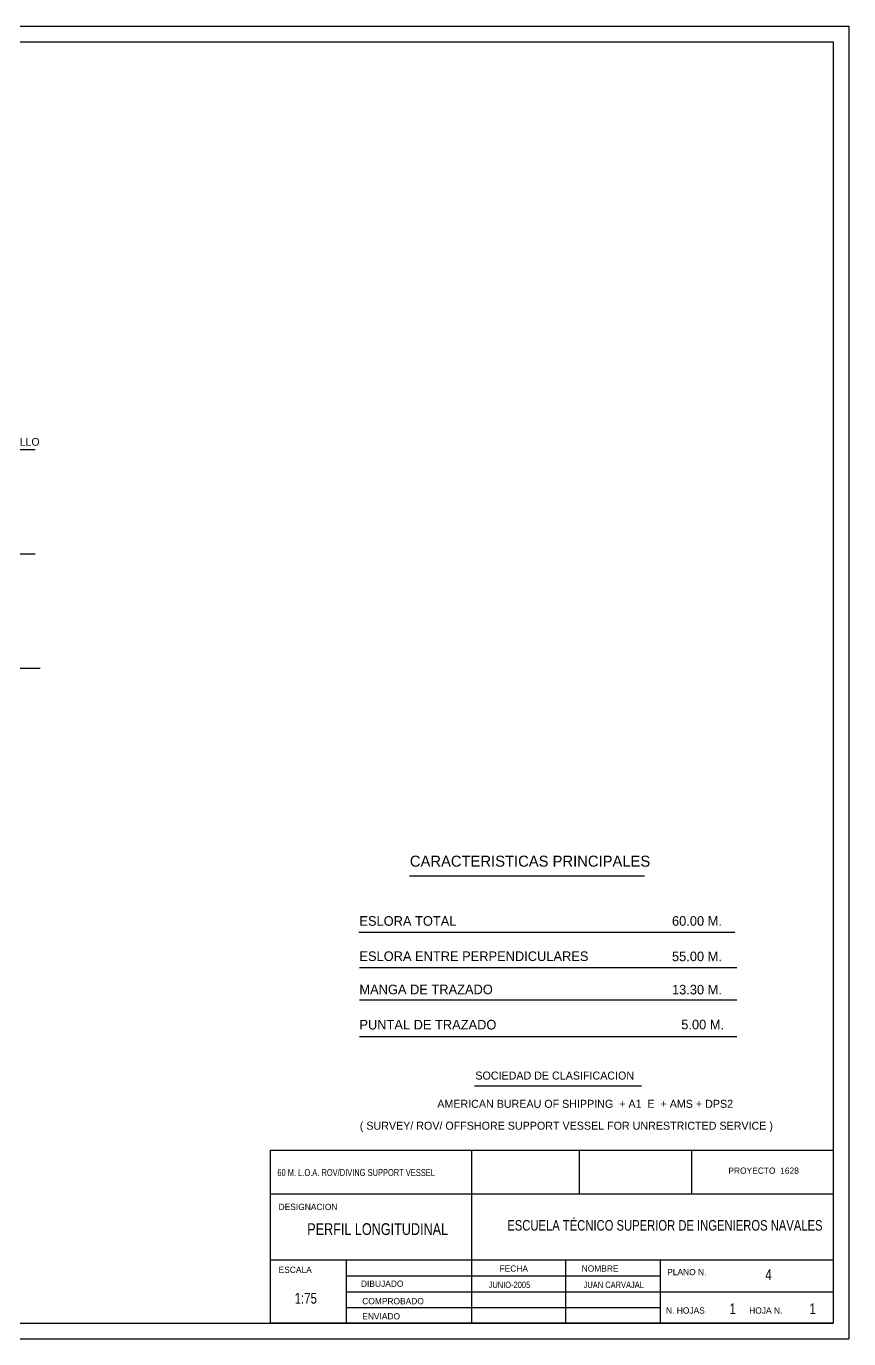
# Model space of a CAD drawing. Extents: x 14736 to 103911, y 8343 to 39843.
# Drawn here: x 84172 to 103911, y 8343 to 39843 of the extents above; entities that cross this region are included whole.
import ezdxf

# ---------------------------------------------------------------- set-up
doc = ezdxf.new("R2010")
doc.units = 0
doc.header["$LTSCALE"] = 20
doc.header["$MEASUREMENT"] = 0
doc.layers.get('0').update_dxf_attribs({"linetype": 'CONTINUOUS'})
for name, color, linetype in [('CASETAS', 3, 'CONTINUOUS'), ('CONTORNOS', 7, 'CONTINUOUS'), ('D', 3, 'CONTINUOUS'), ('DIBUJOS', 3, 'CONTINUOUS'), ('TX', 3, 'CONTINUOUS')]:
    doc.layers.add(name, color=color, linetype=linetype)
doc.styles.add('CN', font='Gothic.TTF', dxfattribs={"width": 0.8})
doc.styles.get("Standard").update_dxf_attribs({"font": 'Gothic.TTF'})

msp = doc.modelspace()

# ---------------------------------------------------------------- linework, layer by layer
at = {"color": 3}
for p, q in [((14735.8149593, 39842.942215), (103910.8149593, 39842.942215)), ((103910.8149593, 39842.942215), (103910.8149593, 8342.942215)), ((93370.7674378, 19453.8747335), (99009.7841975, 19453.8747335)), ((94933.4412848, 14414.8302374), (98940.806341, 14414.8302374)), ((14735.8149593, 8342.942215), (103910.8149593, 8342.942215))]:
    msp.add_line(p, q, dxfattribs=at)
at = {"color": 2}
for p, q in [((15228.359857, 39467.942215), (103535.8149593, 39467.942215)), ((103535.8149593, 39467.942215), (103535.8149593, 8717.942215)), ((94862.6306018, 11810.1209859), (94862.6306018, 12865.9869077)), ((97450.8397839, 11810.1209859), (97450.8397839, 12865.9869077)), ((94862.6306018, 10226.3221032), (94862.6306018, 11810.1209859)), ((15228.359857, 8717.942215), (103535.8149593, 8717.942215))]:
    msp.add_line(p, q, dxfattribs=at)
at = {"color": 1}
for p, q in [((84388.3444511, 29674.9187367), (81399.2235747, 29674.9187367)), ((84388.3444511, 27172.2735984), (81399.2235747, 27172.2735984)), ((84510.1152733, 24428.9895866), (81399.2235747, 24428.9895866)), ((92155.9952076, 18099.5246839), (101175.2125392, 18099.5246839)), ((92169.08527, 17249.194957), (101227.5741303, 17249.194957)), ((92169.08527, 16477.3573743), (101227.5741303, 16477.3573743)), ((92169.08527, 15600.8635993), (101227.5741303, 15600.8635993))]:
    msp.add_line(p, q, dxfattribs=at)
at = {"layer": 'CONTORNOS', "color": 2}
for p, q in [((103535.8149593, 14072.6908183), (103535.8149593, 8717.942215)), ((90035.8149593, 8717.942215), (90035.8149593, 12865.9869077)), ((90035.8149593, 12865.9869077), (103535.8149593, 12865.9869077)), ((103535.8149593, 8717.942215), (90035.8149593, 8717.942215))]:
    msp.add_line(p, q, dxfattribs=at)
at = {"layer": 'DIBUJOS', "color": 2}
for p, q in [((100139.108567, 12865.9869077), (100139.108567, 11810.1209859)), ((103535.8149593, 11810.1209859), (90035.8149593, 11810.1209859)), ((103535.8149593, 10226.3221032), (90035.8149593, 10226.3221032)), ((91845.8708253, 10226.3221032), (91845.8708253, 8717.942215)), ((94862.6306018, 8717.942215), (94862.6306018, 10226.3221032)), ((97125.2004342, 8717.942215), (97125.2004342, 10226.3221032)), ((99387.7702666, 10226.3221032), (99387.7702666, 8717.942215)), ((91845.8708253, 9849.2271312), (99387.7702666, 9849.2271312)), ((91845.8708253, 9472.1321591), (103535.8149593, 9472.1321591)), ((91845.8708253, 9095.037187), (99387.7702666, 9095.037187))]:
    msp.add_line(p, q, dxfattribs=at)

# ---------------------------------------------------------------- texts
at = {"color": 3}
for s, height, p in [('CUBIERTA DEL CASTILLO', 187.5, (81383.8696137, 29775.3465986)), ('ESLORA TOTAL', 230.4, (92167.843969, 18254.6770901)), ('60.00 M.', 230.4, (99668.5872314, 18254.6770901)), ('ESLORA ENTRE PERPENDICULARES', 230.4, (92167.843969, 17409.2934067)), ('55.00 M.', 230.4, (99668.5872314, 17404.3473632)), ('MANGA DE TRAZADO', 230.4, (92167.843969, 16610.8759364)), ('13.30 M.', 230.4, (99668.5872314, 16606.3453247)), ('PUNTAL DE TRAZADO', 230.4, (92167.843969, 15765.492253)), ('5.00 M.', 230.4, (99891.1223168, 15769.0978257)), ('AMERICAN BUREAU OF SHIPPING  + A1  E  + AMS + DPS2', 192, (94036.7037035, 13885.1174733)), ('( SURVEY/ ROV/ OFFSHORE SUPPORT VESSEL FOR UNRESTRICTED SERVICE )', 192, (92176.620223, 13359.8940727))]:
    msp.add_text(s, height=height, dxfattribs=at).set_placement(p)
at = {"color": 7}
for s, height, p in [('CARACTERISTICAS PRINCIPALES', 264.96, (93378.3383861, 19672.4679235)), ('SOCIEDAD DE CLASIFICACION', 192, (94950.1405783, 14563.3367472))]:
    msp.add_text(s, height=height, dxfattribs=at).set_placement(p)
at = {"layer": 'CASETAS', "color": 3, "style": 'CN', "width": 0.8}
for s, height, p in [('JUNIO-2005', 154.34745327, (95268.9653624, 9559.6503268)), ('JUAN CARVAJAL', 154.347453267, (97548.2097603, 9559.6503268))]:
    msp.add_text(s, height=height, dxfattribs=at).set_placement(p)
at = {"layer": 'D', "color": 3, "style": 'CN'}
msp.add_text('PROYECTO  1628', height=150.837988827, dxfattribs=at).set_placement((101021.7061843, 12301.5569849))
at = {"layer": 'D', "color": 2, "style": 'CN'}
for s, height, p in [('DESIGNACION', 150.837988827, (90228.887585, 11431.517634)), ('FECHA                       NOMBRE', 150.837988827, (95529.3345124, 9951.7969636)), ('ESCALA', 150.83798883, (90228.887585, 9923.1377457)), ('PLANO N.', 150.83798883, (99553.6920543, 9868.8360697)), ('DIBUJADO', 150.83798883, (92204.8652387, 9588.2774105)), ('COMPROBADO', 150.83798883, (92235.0328364, 9170.4561814)), ('ENVIADO', 150.83798883, (92235.0328364, 8806.9366284)), ('N. HOJAS                   HOJA N.', 150.837988827, (99526.5412163, 8945.7075781))]:
    msp.add_text(s, height=height, dxfattribs=at).set_placement(p)
at = {"layer": 'TX', "style": 'CN', "width": 0.8}
for s, height, p in [('60 M. L.O.A. ROV/DIVING SUPPORT VESSEL', 167.837372449, (90198.9025321, 12248.3490307)), ('PERFIL LONGITUDINAL', 282.97033099, (90914.9998216, 10832.8644085)), ('ESCUELA TÉCNICO SUPERIOR DE INGENIEROS NAVALES', 252, (95716.4736203, 10938.8796468)), ('4', 257.2457554, (101909.2291785, 9752.2504388)), ('1:75', 257.24575545, (90612.9167603, 9184.748595)), ('1', 257.2457554, (101047.8335842, 8933.6767376)), ('1', 257.2457554, (102965.8930068, 8933.6767376))]:
    msp.add_text(s, height=height, dxfattribs=at).set_placement(p)

doc.saveas('drawing.dxf')
